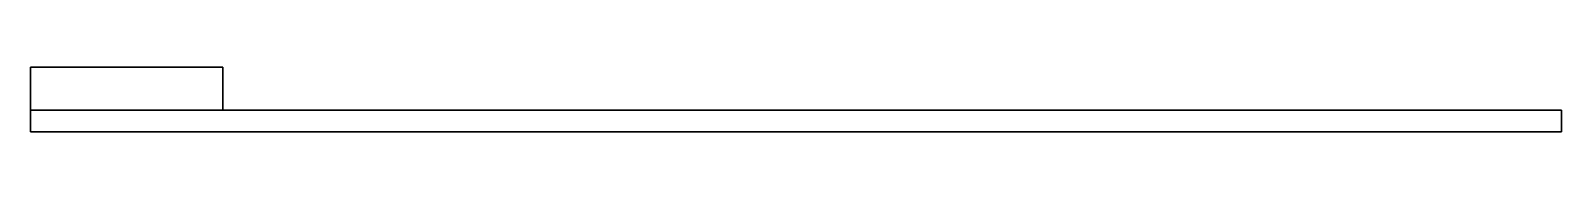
# Model space of a CAD drawing. Header units: metres. Extents: x -750 to 6496, y -1875 to 1895.
# Drawn here: x -750 to -113, y -1875 to -1848 of the extents above.
import ezdxf

# ---------------------------------------------------------------- set-up
doc = ezdxf.new("R2010")
doc.units = ezdxf.units.M

msp = doc.modelspace()

# ---------------------------------------------------------------- linework, layer by layer
for p, q in [((-670, -1847.72, 6479.62), (-750, -1847.72, 6479.62)), ((-750, -1847.72, 6479.62), (-750, -1847.72, 6115.62)), ((-750, -1847.72, 6115.62), (-670, -1847.72, 6115.62)), ((-750, -1865.72, 6479.62), (-750, -1847.72, 6479.62)), ((-750, -1847.72, 6115.62), (-750, -1865.72, 6115.62)), ((-670, -1847.72, 6115.62), (-670, -1847.72, 6479.62)), ((-670, -1865.72, 6479.62), (-670, -1847.72, 6479.62)), ((-670, -1847.72, 6115.62), (-670, -1865.72, 6115.62)), ((-113, -1865.72, 6484.62), (-750, -1865.72, 6484.62)), ((-750, -1865.72, 6484.62), (-750, -1865.72, 6110.62)), ((-750, -1865.72, 6110.62), (-113, -1865.72, 6110.62)), ((-750, -1874.72, 6484.62), (-750, -1865.72, 6484.62)), ((-750, -1865.72, 6110.62), (-750, -1874.72, 6110.62)), ((-670, -1865.72, 6479.62), (-750, -1865.72, 6479.62)), ((-750, -1865.72, 6479.62), (-750, -1865.72, 6115.62)), ((-750, -1865.72, 6115.62), (-670, -1865.72, 6115.62)), ((-670, -1865.72, 6115.62), (-670, -1865.72, 6479.62)), ((-113, -1865.72, 6110.62), (-113, -1865.72, 6484.62)), ((-113, -1874.72, 6484.62), (-113, -1865.72, 6484.62)), ((-113, -1865.72, 6110.62), (-113, -1874.72, 6110.62)), ((-113, -1874.72, 6484.62), (-750, -1874.72, 6484.62)), ((-750, -1874.72, 6484.62), (-750, -1874.72, 6110.62)), ((-750, -1874.72, 6110.62), (-113, -1874.72, 6110.62)), ((-113, -1874.72, 6110.62), (-113, -1874.72, 6484.62))]:
    msp.add_line(p, q)

doc.saveas('drawing.dxf')
